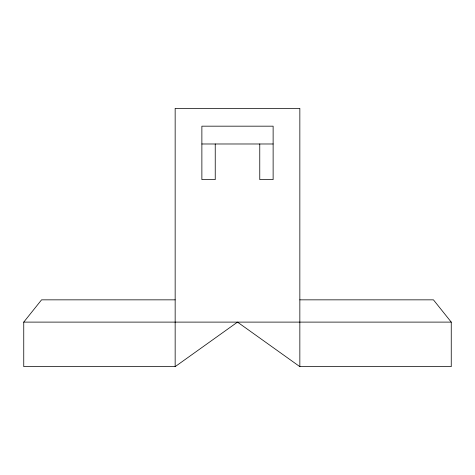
<?xml version="1.0" encoding="UTF-8"?>
<svg xmlns="http://www.w3.org/2000/svg" width="475" height="475" viewBox="0 0 475 475"><rect width="100%" height="100%" fill="white"/><g stroke="black" fill="none" stroke-linecap="round" stroke-linejoin="round"><path stroke-width="0.71" d="M299.844 299.844L433.438 299.844L451.25 322.109L451.25 366.641L299.844 366.641L237.5 322.109L175.156 366.641L23.75 366.641L23.75 322.109L41.562 299.844L175.156 299.844M201.875 143.984L273.125 143.984M23.75 322.109L451.25 322.109M299.844 366.641L299.844 108.359L175.156 108.359L175.156 366.641M259.766 143.984L259.766 179.609L273.125 179.609L273.125 126.172L201.875 126.172L201.875 179.609L215.234 179.609L215.234 143.984"/></g></svg>
